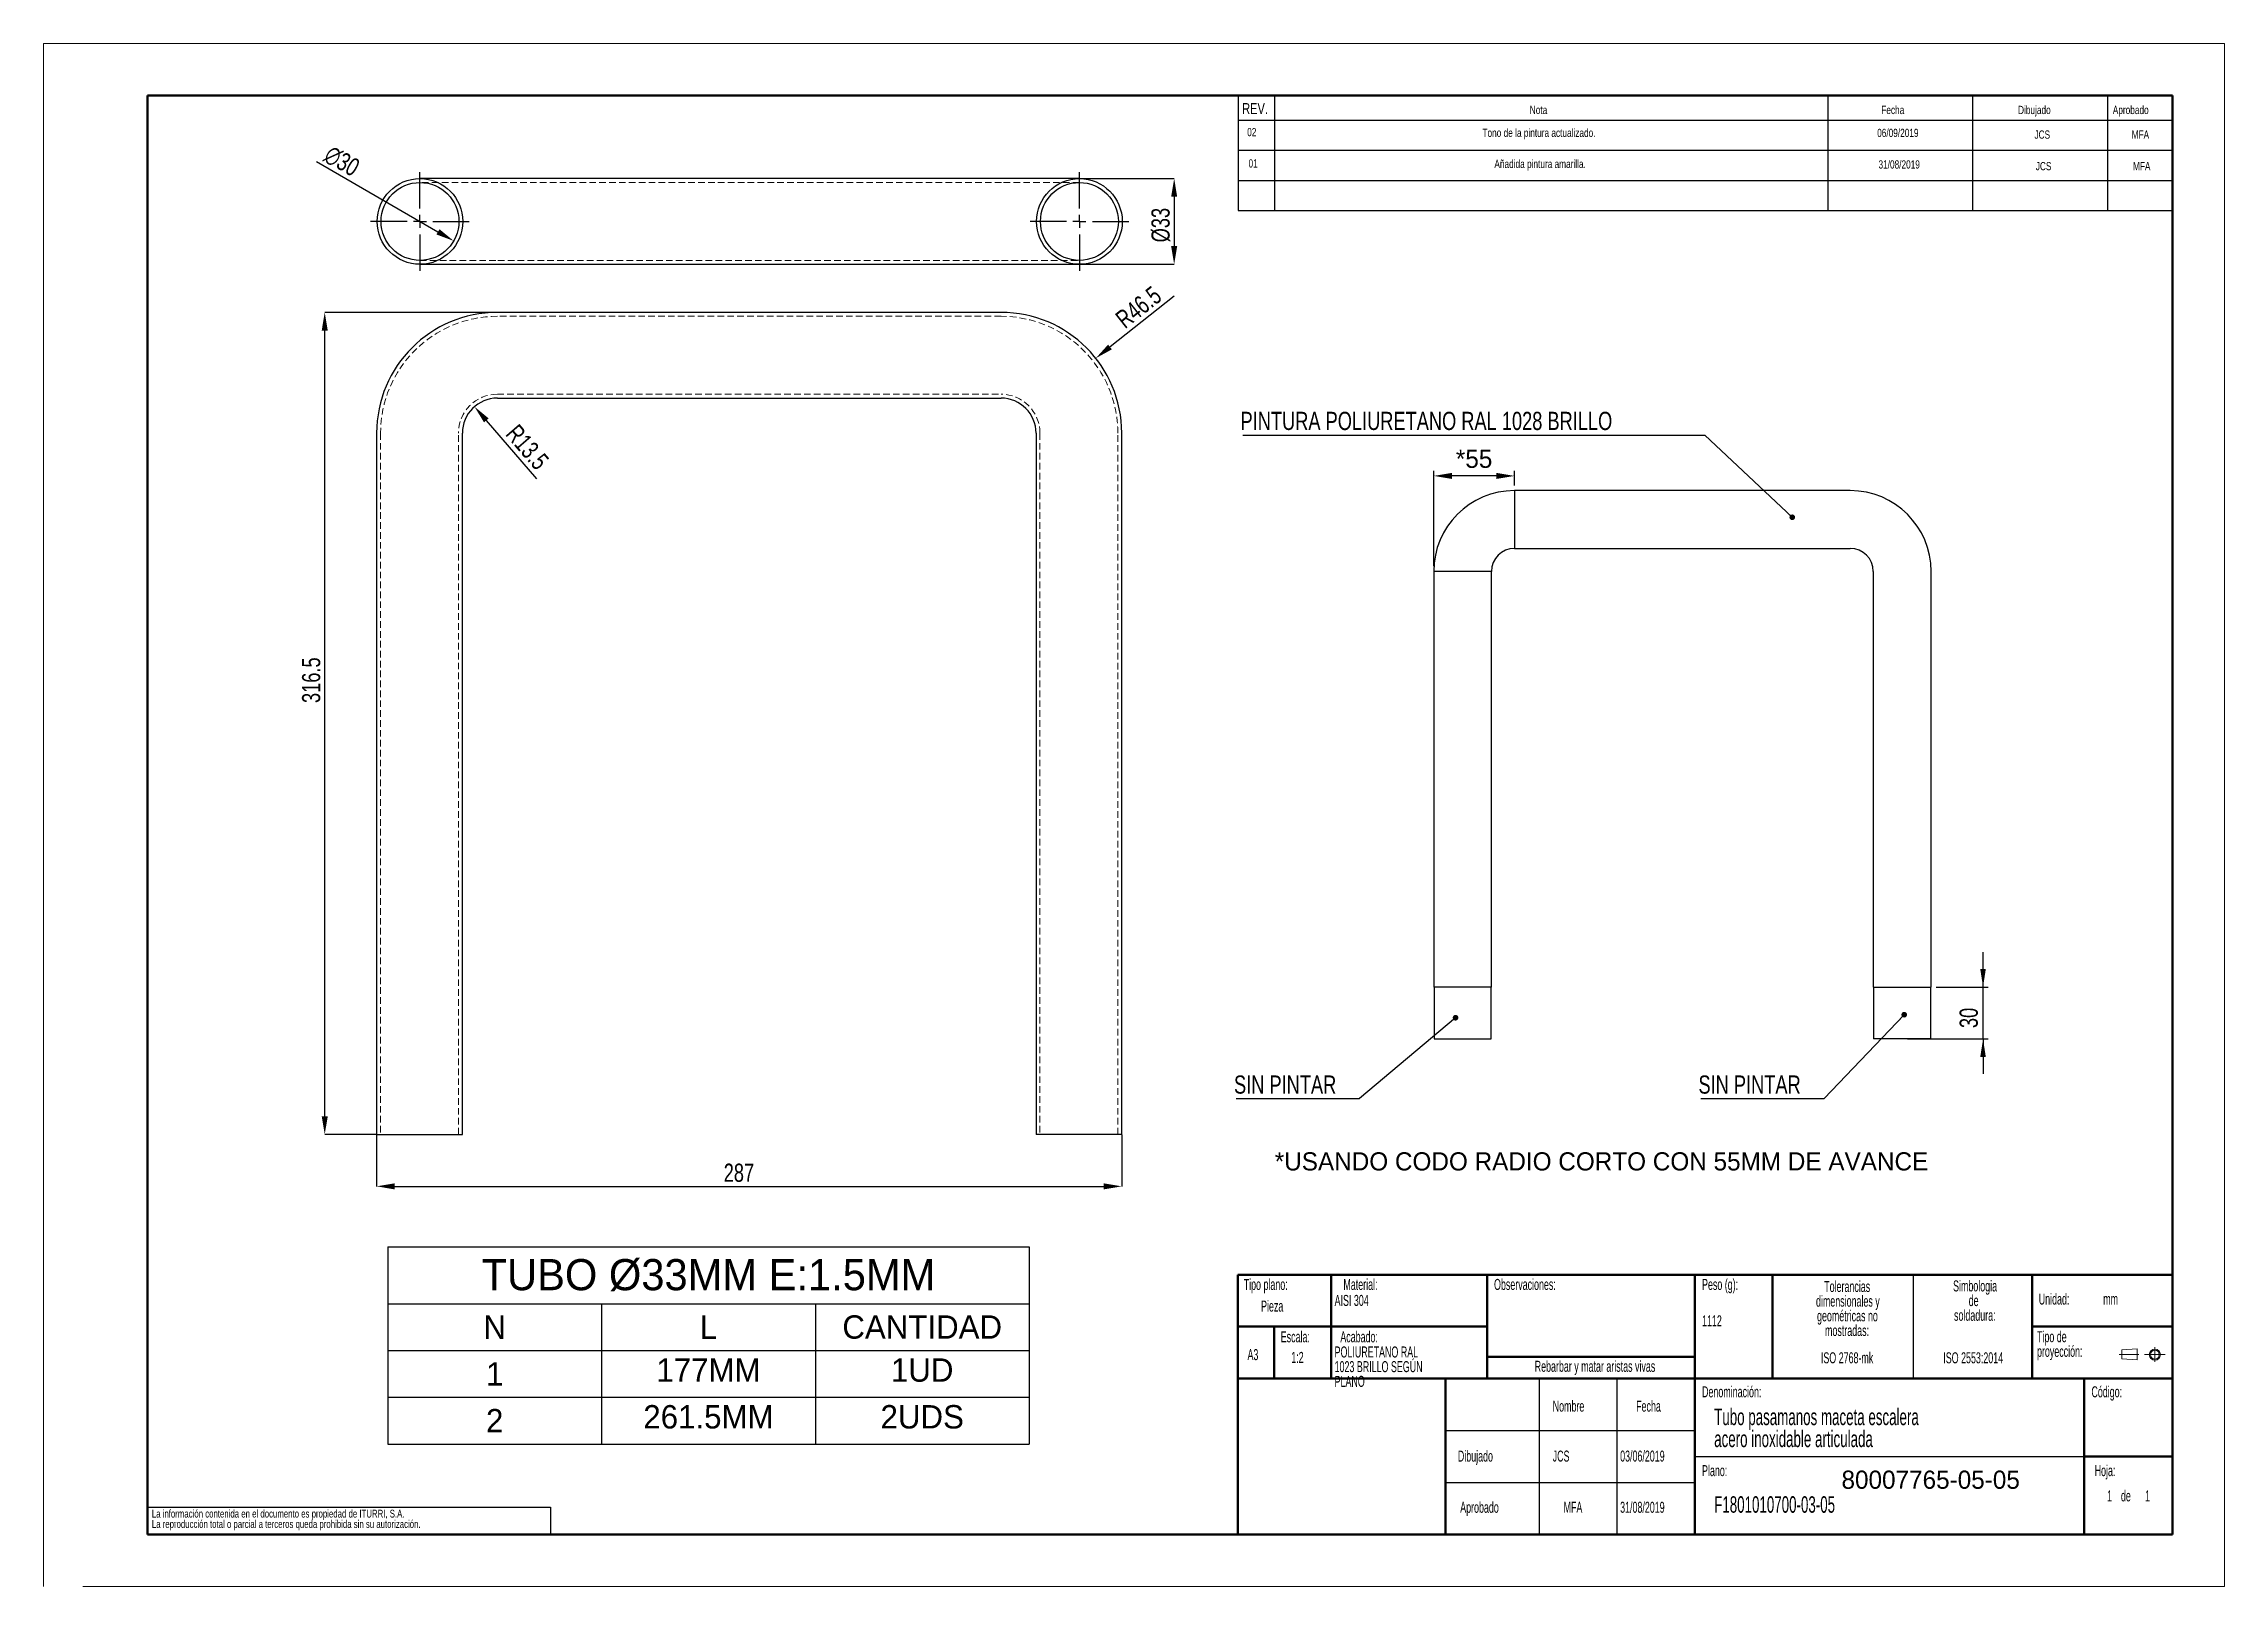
# Model space of a CAD drawing. Header units: millimetres. Extents: x 0 to 420, y 0 to 297.
import ezdxf

# ---------------------------------------------------------------- set-up
doc = ezdxf.new("R2010")
doc.units = ezdxf.units.MM
doc.header["$PDSIZE"] = -1
doc.linetypes.add('CENTERX2', pattern=[20.32, 12.7, -2.54, 2.54, -2.54])
doc.linetypes.add('HIDDEN', pattern=[1.905, 1.27, -0.635])
doc.layers.add('FORMATO', color=7, linetype='Continuous')
doc.layers.add('SLD-0', color=179, linetype='Continuous')
doc.styles.add('SLDTEXTSTYLE0', font='TXT', dxfattribs={"width": 0.605})
doc.styles.add('SLDTEXTSTYLE1', font='TXT', dxfattribs={"width": 0.75})
doc.dimstyles.new('ISO-25', dxfattribs={"dimtxt": 2.5, "dimasz": 2.5, "dimexe": 1.25, "dimexo": 0.625, "dimtad": 1, "dimtxsty": 'Standard', "dimcen": 2.5, "dimadec": 0, "dimazin": 0, "dimtfac": 1, "dimtmove": 0, "dimatfit": 3, "dimfxl": 1, "dimarcsym": 0})
doc.dimstyles.new('SLDDIMSTYLE0', dxfattribs={"dimtxt": 3.5, "dimasz": 3.5, "dimexe": 0, "dimexo": 0.0625, "dimgap": 0.875, "dimtad": 1, "dimdec": 1, "dimlfac": 2, "dimrnd": 1e-09, "dimzin": 12, "dimdsep": 46, "dimtxsty": 'SLDTEXTSTYLE1', "dimsah": 1, "dimcen": 0.09, "dimadec": 0, "dimazin": 3, "dimtfac": 1, "dimtdec": 1, "dimtofl": 0, "dimtmove": 0, "dimatfit": 3, "dimfxl": 1, "dimfrac": 2, "dimtolj": 1, "dimtzin": 12, "dimarcsym": 0})
doc.dimstyles.new('SLDDIMSTYLE1', dxfattribs={"dimtxt": 3.5, "dimasz": 3.5, "dimexe": 0, "dimexo": 0.0625, "dimgap": 0.875, "dimtad": 1, "dimdec": 1, "dimlfac": 2, "dimrnd": 1e-09, "dimzin": 12, "dimdsep": 46, "dimtxsty": 'SLDTEXTSTYLE1', "dimsah": 1, "dimcen": 0, "dimadec": 0, "dimazin": 3, "dimtfac": 1, "dimtdec": 1, "dimtofl": 0, "dimtmove": 1, "dimatfit": 3, "dimfxl": 1, "dimfrac": 2, "dimtolj": 1, "dimtzin": 12, "dimarcsym": 0})
doc.dimstyles.new('SLDDIMSTYLE2', dxfattribs={"dimtxt": 3.5, "dimasz": 3.5, "dimexe": 0, "dimexo": 0.0625, "dimgap": 0.875, "dimtad": 1, "dimdec": 1, "dimlfac": 2, "dimrnd": 1e-09, "dimzin": 12, "dimdsep": 46, "dimtxsty": 'SLDTEXTSTYLE1', "dimsah": 1, "dimcen": 0, "dimadec": 0, "dimazin": 3, "dimtfac": 1, "dimtdec": 1, "dimtofl": 0, "dimtmove": 0, "dimatfit": 3, "dimfxl": 1, "dimfrac": 2, "dimtolj": 1, "dimtzin": 12, "dimarcsym": 0})
doc.dimstyles.new('SLDDIMSTYLE3', dxfattribs={"dimtxt": 3.5, "dimasz": 3.5, "dimexe": 0, "dimexo": 0.0625, "dimgap": 0.875, "dimtad": 1, "dimdec": 1, "dimlfac": 2, "dimrnd": 1e-09, "dimzin": 12, "dimdsep": 46, "dimtxsty": 'SLDTEXTSTYLE1', "dimsah": 1, "dimcen": 0, "dimadec": 0, "dimazin": 3, "dimtfac": 1, "dimtdec": 1, "dimtmove": 0, "dimatfit": 3, "dimfxl": 1, "dimfrac": 2, "dimtolj": 1, "dimtzin": 12, "dimarcsym": 0})
doc.dimstyles.new('SLDDIMSTYLE4', dxfattribs={"dimtxt": 3.5, "dimasz": 3.5, "dimexe": 0, "dimexo": 0.0625, "dimgap": 0.875, "dimtad": 1, "dimdec": 1, "dimlfac": 3, "dimrnd": 1e-09, "dimzin": 12, "dimdsep": 46, "dimtxsty": 'SLDTEXTSTYLE1', "dimsah": 1, "dimcen": 0.09, "dimadec": 0, "dimazin": 3, "dimtfac": 1, "dimtdec": 1, "dimtmove": 0, "dimatfit": 0, "dimfxl": 1, "dimfrac": 2, "dimtolj": 1, "dimtzin": 12, "dimarcsym": 0})
doc.dimstyles.new('SLDDIMSTYLE5', dxfattribs={"dimtxt": 0.18, "dimasz": 1.076923, "dimexe": 0, "dimexo": 0.0625, "dimgap": 0, "dimtad": 0, "dimtih": 1, "dimtoh": 1, "dimdec": 0, "dimrnd": 1e-09, "dimzin": 0, "dimdsep": 46, "dimtxsty": 'Standard', "dimblk1": 'DOT', "dimblk2": 'DOT', "dimsah": 1, "dimcen": 0.09, "dimadec": 0, "dimazin": 0, "dimtfac": 1.076923, "dimtdec": 0, "dimtofl": 0, "dimtmove": 0, "dimatfit": 3, "dimldrblk": 'DOT', "dimfxl": 1, "dimfrac": 2, "dimtolj": 1, "dimtzin": 0, "dimarcsym": 0})

# ---------------------------------------------------------------- blocks, each defined once
blk = doc.blocks.new('Bloque3')
at = {"color": 7, "linetype": 'CENTERX2', "lineweight": 18}
for p, q in [((397.92, 130.06), (394.8, 130.06)), ((398.88, 130.02), (402.16, 130.02)), ((400.52, 128.85), (400.52, 131.19))]:
    blk.add_line(p, q, dxfattribs=at)
at = {"color": 7, "linetype": 'Continuous', "lineweight": 18}
for p, q in [((397.68, 130.95), (395.23, 130.77)), ((395.23, 130.77), (395.23, 129.34)), ((397.68, 130.95), (397.68, 129.16)), ((397.68, 129.16), (395.23, 129.34))]:
    blk.add_line(p, q, dxfattribs=at)
for radius in [0.892, 0.713]:
    blk.add_circle((400.52, 130.02), radius, dxfattribs=at)
blk = doc.blocks.new('SW_NOTE_0')
at = {"layer": 'SLD-0', "color": 0, "attachment_point": 2, "style": 'SLDTEXTSTYLE0'}
for s, insert, char_height in [('dimensionales y', (7.54, -0.09), 2.1167), ('Tolerancias', (7.41, 2.73), 2.1167), ('geométricas no', (7.46, -2.92), 2.1167), ('mostradas:', (7.38, -5.74), 2.117)]:
    blk.add_mtext(s, dxfattribs=dict(at, insert=insert, char_height=char_height))
blk = doc.blocks.new('SW_NOTE_1')
at = {"layer": 'SLD-0', "color": 0, "attachment_point": 1, "style": 'SLDTEXTSTYLE0'}
for s, insert, char_height in [('Tipo de', (0, 2.73), 2.117), ('proyección:', (0, -0.09), 2.1167)]:
    blk.add_mtext(s, dxfattribs=dict(at, insert=insert, char_height=char_height))
blk = doc.blocks.new('SW_NOTE_2')
at = {"layer": 'SLD-0', "color": 0, "char_height": 2.117, "attachment_point": 2, "style": 'SLDTEXTSTYLE0'}
for s, insert in [('Simbologia', (7.11, 2.73)), ('de', (6.84, -0.09)), ('soldadura:', (7.06, -2.92))]:
    blk.add_mtext(s, dxfattribs=dict(at, insert=insert))
blk = doc.blocks.new('SW_NOTE_3')
at = {"layer": 'SLD-0', "color": 0, "char_height": 1.5, "attachment_point": 1, "style": 'SLDTEXTSTYLE1'}
for s, insert in [('La información contenida en el documento es propiedad de ITURRI, S.A.', (0, 1.93)), ('La reproducción total o parcial a terceros queda prohibida sin su autorización.', (0, -0.07))]:
    blk.add_mtext(s, dxfattribs=dict(at, insert=insert))
blk = doc.blocks.new('SW_NOTE_4')
at = {"layer": 'SLD-0', "color": 0, "attachment_point": 1, "style": 'SLDTEXTSTYLE0'}
for s, insert, char_height in [('1023 BRILLO SEGÚN', (0, -0.09), 2.1167), ('POLIURETANO RAL', (0, 2.73), 2.1167), ('PLANO', (0, -2.92), 2.117)]:
    blk.add_mtext(s, dxfattribs=dict(at, insert=insert, char_height=char_height))
blk = doc.blocks.new('SW_NOTE_5')
at = {"layer": 'SLD-0', "color": 0, "char_height": 3.175, "attachment_point": 1, "style": 'SLDTEXTSTYLE0'}
for s, insert in [('Tubo pasamanos maceta escalera', (0, 4.09)), ('acero inoxidable articulada', (0, -0.14))]:
    blk.add_mtext(s, dxfattribs=dict(at, insert=insert))
blk = doc.blocks.new('SW_NOTE_6')
at = {"layer": 'SLD-0', "color": 0, "attachment_point": 2, "style": 'SLDTEXTSTYLE0'}
for s, insert, char_height in [('dimensionales y', (7.54, -0.09), 2.1167), ('Tolerancias', (7.41, 2.73), 2.1167), ('geométricas no', (7.46, -2.92), 2.1167), ('mostradas:', (7.38, -5.74), 2.117)]:
    blk.add_mtext(s, dxfattribs=dict(at, insert=insert, char_height=char_height))
blk = doc.blocks.new('SW_NOTE_7')
at = {"layer": 'SLD-0', "color": 0, "attachment_point": 1, "style": 'SLDTEXTSTYLE0'}
for s, insert, char_height in [('Tipo de', (0, 2.73), 2.117), ('proyección:', (0, -0.09), 2.1167)]:
    blk.add_mtext(s, dxfattribs=dict(at, insert=insert, char_height=char_height))
blk = doc.blocks.new('SW_NOTE_8')
at = {"layer": 'SLD-0', "color": 0, "char_height": 2.117, "attachment_point": 2, "style": 'SLDTEXTSTYLE0'}
for s, insert in [('Simbologia', (7.11, 2.73)), ('de', (6.84, -0.09)), ('soldadura:', (7.06, -2.92))]:
    blk.add_mtext(s, dxfattribs=dict(at, insert=insert))
blk = doc.blocks.new('SW_NOTE_9')
at = {"layer": 'SLD-0', "color": 0, "char_height": 1.5, "attachment_point": 1, "style": 'SLDTEXTSTYLE1'}
for s, insert in [('La información contenida en el documento es propiedad de ITURRI, S.A.', (0, 1.93)), ('La reproducción total o parcial a terceros queda prohibida sin su autorización.', (0, -0.07))]:
    blk.add_mtext(s, dxfattribs=dict(at, insert=insert))
blk = doc.blocks.new('SW_NOTE_10')
at = {"layer": 'SLD-0', "color": 0, "attachment_point": 1, "style": 'SLDTEXTSTYLE0'}
for s, insert, char_height in [('1023 BRILLO SEGÚN', (0, -0.09), 2.1167), ('POLIURETANO RAL', (0, 2.73), 2.1167), ('PLANO', (0, -2.92), 2.117)]:
    blk.add_mtext(s, dxfattribs=dict(at, insert=insert, char_height=char_height))
blk = doc.blocks.new('SW_NOTE_11')
at = {"layer": 'SLD-0', "color": 0, "char_height": 3.175, "attachment_point": 1, "style": 'SLDTEXTSTYLE0'}
for s, insert in [('Tubo pasamanos maceta escalera', (0, 4.09)), ('acero inoxidable articulada', (0, -0.14))]:
    blk.add_mtext(s, dxfattribs=dict(at, insert=insert))
blk = doc.blocks.new('_D')
at = {"layer": 'Defpoints', "color": 0, "transparency": 16777216}
for p in [(64.14, 87.01), (207.64, 87.01), (207.64, 77.01)]:
    blk.add_point(p, dxfattribs=at)
at = {"layer": 'FORMATO', "color": 0, "lineweight": -2, "transparency": 16777216}
for p, q in [((64.14, 86.95), (64.14, 77.01)), ((207.64, 86.94), (207.64, 77.01)), ((67.64, 77.01), (204.14, 77.01))]:
    blk.add_line(p, q, dxfattribs=at)
at = {"layer": 'FORMATO', "color": 0, "transparency": 16777216}
for points in [[(67.64, 77.59), (67.64, 76.42), (64.14, 77.01)], [(204.14, 77.59), (204.14, 76.42), (207.64, 77.01)]]:
    blk.add_solid(points, dxfattribs=at)
at = {"layer": 'FORMATO', "color": 0, "transparency": 16777216, "insert": (133.91, 81.38), "char_height": 3.5, "attachment_point": 2, "style": 'SLDTEXTSTYLE1'}
blk.add_mtext('\\A1;287', dxfattribs=at)
blk = doc.blocks.new('_D_1')
at = {"layer": 'Defpoints', "color": 0, "transparency": 16777216}
for p in [(54.14, 245.26), (87.39, 245.26), (64.14, 87.01)]:
    blk.add_point(p, dxfattribs=at)
at = {"layer": 'FORMATO', "color": 0, "lineweight": -2, "transparency": 16777216}
for p, q in [((87.33, 245.26), (54.14, 245.26)), ((54.14, 90.51), (54.14, 241.76)), ((64.08, 87.01), (54.14, 87.01))]:
    blk.add_line(p, q, dxfattribs=at)
at = {"layer": 'FORMATO', "color": 0, "transparency": 16777216}
for points in [[(53.56, 241.76), (54.73, 241.76), (54.14, 245.26)], [(53.56, 90.51), (54.73, 90.51), (54.14, 87.01)]]:
    blk.add_solid(points, dxfattribs=at)
at = {"layer": 'FORMATO', "color": 0, "transparency": 16777216, "insert": (49.77, 174.45), "char_height": 3.5, "attachment_point": 2, "rotation": 90, "style": 'SLDTEXTSTYLE1'}
blk.add_mtext('\\A1;316.5', dxfattribs=at)
blk = doc.blocks.new('_D_2')
at = {"layer": 'Defpoints', "color": 0, "transparency": 16777216}
for p in [(82.98, 227.11), (87.39, 222.01)]:
    blk.add_point(p, dxfattribs=at)
at = {"layer": 'FORMATO', "color": 0, "lineweight": -2, "transparency": 16777216}
blk.add_line((95, 213.22), (85.27, 224.47), dxfattribs=at)
at = {"layer": 'FORMATO', "color": 0, "transparency": 16777216}
blk.add_solid([(85.71, 224.85), (84.82, 224.08), (82.98, 227.11)], dxfattribs=at)
at = {"layer": 'FORMATO', "color": 0, "transparency": 16777216, "insert": (91.44, 224.02), "char_height": 3.5, "attachment_point": 1, "rotation": 310.8568, "style": 'SLDTEXTSTYLE1'}
blk.add_mtext('\\A1;R13.5', dxfattribs=at)
blk = doc.blocks.new('_D_3')
at = {"layer": 'Defpoints', "color": 0, "transparency": 16777216}
for p in [(202.63, 236.43), (184.39, 222.01)]:
    blk.add_point(p, dxfattribs=at)
at = {"layer": 'FORMATO', "color": 0, "lineweight": -2, "transparency": 16777216}
blk.add_line((217.73, 248.36), (205.38, 238.6), dxfattribs=at)
at = {"layer": 'FORMATO', "color": 0, "transparency": 16777216}
blk.add_solid([(205.01, 239.05), (205.74, 238.14), (202.63, 236.43)], dxfattribs=at)
at = {"layer": 'FORMATO', "color": 0, "transparency": 16777216, "insert": (206.1, 244.74), "char_height": 3.5, "attachment_point": 1, "rotation": 38.3278, "style": 'SLDTEXTSTYLE1'}
blk.add_mtext('\\A1;R46.5', dxfattribs=at)
blk = doc.blocks.new('_D_4')
at = {"layer": 'Defpoints', "color": 0, "transparency": 16777216}
for p in [(65.99, 266.52), (78.98, 259.02)]:
    blk.add_point(p, dxfattribs=at)
at = {"layer": 'FORMATO', "color": 0, "lineweight": -2, "transparency": 16777216}
blk.add_line((52.55, 274.28), (75.95, 260.77), dxfattribs=at)
at = {"layer": 'FORMATO', "color": 0, "transparency": 16777216}
blk.add_solid([(76.24, 261.27), (75.66, 260.26), (78.98, 259.02)], dxfattribs=at)
at = {"layer": 'FORMATO', "color": 0, "transparency": 16777216, "insert": (55.49, 277.63), "char_height": 3.5, "attachment_point": 1, "rotation": 330, "style": 'SLDTEXTSTYLE1'}
blk.add_mtext('\\A1;∅30', dxfattribs=at)
blk = doc.blocks.new('_D_5')
at = {"layer": 'Defpoints', "color": 0, "transparency": 16777216}
for p in [(199.49, 271.02), (199.49, 254.52), (217.74, 254.52)]:
    blk.add_point(p, dxfattribs=at)
at = {"layer": 'FORMATO', "color": 0, "lineweight": -2, "transparency": 16777216}
for p, q in [((199.55, 271.02), (217.74, 271.02)), ((217.74, 267.52), (217.74, 258.02)), ((199.55, 254.52), (217.74, 254.52))]:
    blk.add_line(p, q, dxfattribs=at)
at = {"layer": 'FORMATO', "color": 0, "transparency": 16777216}
for points in [[(217.15, 267.52), (218.32, 267.52), (217.74, 271.02)], [(217.15, 258.02), (218.32, 258.02), (217.74, 254.52)]]:
    blk.add_solid(points, dxfattribs=at)
at = {"layer": 'FORMATO', "color": 0, "transparency": 16777216, "insert": (213.36, 262.06), "char_height": 3.5, "attachment_point": 2, "rotation": 90, "style": 'SLDTEXTSTYLE1'}
blk.add_mtext('\\A1;%%c33', dxfattribs=at)
blk = doc.blocks.new('SW_CENTERMARKSYMBOL_0')
at = {"layer": 'FORMATO', "color": 0}
for p, q in [((0, 2.5), (0, 9.5)), ((-2.5, 0), (-9.5, 0)), ((0, 0), (-1.25, 0)), ((0, 0), (0, 1.25)), ((0, 0), (0, -1.25)), ((0, 0), (1.25, 0)), ((2.5, 0), (9.5, 0)), ((0, -2.5), (0, -9.5))]:
    blk.add_line(p, q, dxfattribs=at)
blk = doc.blocks.new('SW_CENTERMARKSYMBOL_1')
at = {"layer": 'FORMATO', "color": 0}
for p, q in [((0, 2.5), (0, 9.5)), ((-2.5, 0), (-9.5, 0)), ((0, 0), (-1.25, 0)), ((0, 0), (0, 1.25)), ((0, 0), (0, -1.25)), ((0, 0), (1.25, 0)), ((2.5, 0), (9.5, 0)), ((0, -2.5), (0, -9.5))]:
    blk.add_line(p, q, dxfattribs=at)
blk = doc.blocks.new('_D_6')
at = {"layer": 'FORMATO', "color": 52, "transparency": 16777216}
for p, q in [((373.52, 115.38), (373.52, 122.11)), ((364.52, 115.38), (374.52, 115.38)), ((373.52, 105.38), (373.52, 115.38)), ((358.95, 105.38), (374.52, 105.38)), ((373.52, 105.38), (373.52, 98.65))]:
    blk.add_line(p, q, dxfattribs=at)
for points in [[(373.52, 115.38), (374.06, 118.88), (372.98, 118.88)], [(373.52, 105.38), (372.98, 101.88), (374.06, 101.88)]]:
    blk.add_solid(points, dxfattribs=at)
at = {"layer": 'FORMATO', "color": 52, "transparency": 16777216, "insert": (369.01, 107.48), "char_height": 3.5, "attachment_point": 1, "rotation": 90, "style": 'SLDTEXTSTYLE1'}
blk.add_mtext('30', dxfattribs=at)
blk = doc.blocks.new('SW_NOTE_12')
at = {"layer": 'FORMATO', "color": 0}
blk.add_line((-88.93, 0), (0, 0), dxfattribs=at)
at = {"layer": 'FORMATO', "color": 0, "insert": (-89.4, 4.52), "char_height": 3.5, "attachment_point": 1, "style": 'SLDTEXTSTYLE1'}
blk.add_mtext('PINTURA POLIURETANO RAL 1028 BRILLO', dxfattribs=at)
blk = doc.blocks.new('_DOT')
at = {"color": 0, "linetype": 'ByBlock', "lineweight": -2}
blk.add_line((-0.5, 0), (-1, 0), dxfattribs=at)
at = {"color": 0, "linetype": 'ByBlock', "const_width": 0.5}
blk.add_lwpolyline([(-0.25, 0, 1), (0.25, 0, 1)], format="xyb", close=True, dxfattribs=at)
blk = doc.blocks.new('SW_NOTE_13')
at = {"layer": 'FORMATO', "color": 0}
blk.add_line((-23.75, 0), (0, 0), dxfattribs=at)
at = {"layer": 'FORMATO', "color": 0, "insert": (-24.17, 4.43), "char_height": 3.5, "attachment_point": 1, "style": 'SLDTEXTSTYLE1'}
blk.add_mtext('SIN PINTAR', dxfattribs=at)
blk = doc.blocks.new('SW_NOTE_14')
at = {"layer": 'FORMATO', "color": 0}
blk.add_line((-23.75, 0), (0, 0), dxfattribs=at)
at = {"layer": 'FORMATO', "color": 0, "insert": (-24.19, 4.43), "char_height": 3.5, "attachment_point": 1, "style": 'SLDTEXTSTYLE1'}
blk.add_mtext('SIN PINTAR', dxfattribs=at)
blk = doc.blocks.new('*T27')
at = {"color": 0, "linetype": 'ByBlock', "lineweight": -2, "transparency": 16777216}
for p, q in [((0, 0), (123.51, 0)), ((0, 0), (0, -38)), ((123.51, 0), (123.51, -38)), ((0, -11), (123.51, -11)), ((41.17, -11), (41.17, -38)), ((82.34, -11), (82.34, -38)), ((0, -20), (123.51, -20)), ((0, -29), (123.51, -29)), ((0, -38), (123.51, -38))]:
    blk.add_line(p, q, dxfattribs=at)
at = {"color": 0, "transparency": 16777216}
for s, insert, char_height, width, attachment_point in [('TUBO Ø33MM E:1.5MM', (61.75, -5.5), 6, 120.5079, 5), ('N', (20.58, -15.5), 4.5, 38.1693, 5), ('L', (61.75, -15.5), 4.5, 38.1693, 5), ('CANTIDAD', (102.92, -15.5), 4.5, 38.1693, 5), ('1', (20.58, -24.5), 4.5, 38.1693, 5), ('177MM', (61.75, -21.5), 4.5, 38.1693, 2), ('1UD', (102.92, -21.5), 4.5, 38.1693, 2), ('2', (20.58, -33.5), 4.5, 38.1693, 5), ('261.5MM', (61.75, -30.5), 4.5, 38.1693, 2), ('2UDS', (102.92, -30.5), 4.5, 38.1693, 2)]:
    blk.add_mtext(s, dxfattribs=dict(at, insert=insert, char_height=char_height, width=width, attachment_point=attachment_point))
blk = doc.blocks.new('*D29')
at = {"color": 0, "lineweight": -2, "transparency": 16777216}
for p, q in [((267.72, 196.38), (267.72, 214.78)), ((283.29, 211.95), (283.29, 214.78)), ((279.79, 213.78), (271.22, 213.78))]:
    blk.add_line(p, q, dxfattribs=at)
at = {"color": 0, "transparency": 16777216}
for points in [[(271.22, 214.36), (271.22, 213.2), (267.72, 213.78)], [(279.79, 214.36), (279.79, 213.2), (283.29, 213.78)]]:
    blk.add_solid(points, dxfattribs=at)
at = {"layer": 'Defpoints', "color": 0, "transparency": 16777216}
for p in [(267.72, 213.78), (283.29, 210.95), (267.72, 195.38)]:
    blk.add_point(p, dxfattribs=at)
at = {"color": 0, "transparency": 16777216, "insert": (275.5, 217.05), "char_height": 3.5, "attachment_point": 5}
blk.add_mtext('*55', dxfattribs=at)

msp = doc.modelspace()

# ---------------------------------------------------------------- linework, layer by layer
at = {"color": 7, "linetype": 'Continuous', "lineweight": 18}
for p, q in [((0, 297), (420, 297)), ((0, 297), (0, -0.001)), ((420, 297), (420, 0)), ((7.531, 0), (420, 0))]:
    msp.add_line(p, q, dxfattribs=at)
at = {"color": 7, "linetype": 'Continuous', "lineweight": 50}
for p, q in [((410, 287), (20, 287)), ((20, 10), (20, 287)), ((410, 10), (410, 287)), ((230, 60), (410, 60)), ((230, 60), (230, 10)), ((20, 10), (410, 10))]:
    msp.add_line(p, q, dxfattribs=at)
at = {"color": 7, "linetype": 'Continuous', "lineweight": 25}
for p, q in [((87.487, 271.017), (72.487, 271.017)), ((184.487, 271.017), (87.487, 271.017)), ((199.487, 271.017), (184.487, 271.017)), ((72.487, 254.517), (87.487, 254.517)), ((87.487, 254.517), (184.487, 254.517)), ((184.487, 254.517), (199.487, 254.517)), ((184.392, 245.258), (87.392, 245.258)), ((87.392, 228.758), (184.392, 228.758)), ((64.142, 222.008), (64.142, 87.008)), ((80.642, 87.008), (80.642, 222.008)), ((191.142, 222.008), (191.142, 87.007)), ((207.642, 87.007), (207.642, 222.008)), ((347.953, 210.951), (283.286, 210.951)), ((283.286, 199.818), (347.953, 199.818)), ((267.72, 195.384), (267.72, 115.384)), ((278.853, 115.384), (278.853, 195.384)), ((352.386, 195.384), (352.386, 115.384)), ((363.52, 115.384), (363.52, 195.384)), ((278.853, 115.384), (267.72, 115.384)), ((267.786, 115.384), (267.786, 105.384)), ((278.786, 105.384), (278.786, 115.384)), ((352.386, 115.384), (363.52, 115.384)), ((352.453, 115.384), (352.453, 105.384)), ((363.453, 105.384), (363.453, 115.384)), ((267.786, 105.384), (273.286, 105.384)), ((273.286, 105.384), (278.786, 105.384)), ((357.953, 105.384), (352.453, 105.384)), ((363.453, 105.384), (357.953, 105.384)), ((64.142, 87.008), (72.392, 87.008)), ((72.392, 87.008), (80.642, 87.008)), ((199.392, 87.007), (191.142, 87.007)), ((207.642, 87.007), (199.392, 87.007))]:
    msp.add_line(p, q, dxfattribs=at)
at = {"color": 7, "linetype": 'HIDDEN', "lineweight": 18}
for p, q in [((87.487, 270.267), (72.487, 270.267)), ((184.487, 270.267), (87.487, 270.267)), ((199.487, 270.267), (184.487, 270.267)), ((72.487, 255.267), (87.487, 255.267)), ((87.487, 255.267), (184.487, 255.267)), ((184.487, 255.267), (199.487, 255.267)), ((184.392, 244.508), (87.392, 244.508)), ((87.392, 229.508), (184.392, 229.508)), ((64.892, 222.008), (64.892, 87.008)), ((79.892, 87.008), (79.892, 222.008)), ((191.892, 222.008), (191.892, 87.007)), ((206.892, 87.007), (206.892, 222.008))]:
    msp.add_line(p, q, dxfattribs=at)
for p, q in [((283.286, 210.951), (283.286, 199.818)), ((278.853, 195.384), (267.72, 195.384))]:
    msp.add_line(p, q)
at = {"color": 7, "linetype": 'Continuous', "lineweight": 25}
for centre, radius in [((72.487, 262.767), 8.25), ((72.487, 262.767), 7.5), ((199.487, 262.767), 8.25), ((199.487, 262.767), 7.5)]:
    msp.add_circle(centre, radius, dxfattribs=at)
for centre, radius, start, end in [((87.392, 222.008), 23.25, 90, 180), ((184.392, 222.008), 23.25, 0, 90), ((87.392, 222.008), 6.75, 90, 180), ((184.392, 222.008), 6.75, 0, 90), ((283.286, 195.384), 15.567, 90, 180), ((347.953, 195.384), 15.567, 0, 90), ((283.286, 195.384), 4.433, 90, 180), ((347.953, 195.384), 4.433, 0, 90)]:
    msp.add_arc(centre, radius, start, end, dxfattribs=at)
at = {"color": 7, "linetype": 'HIDDEN', "lineweight": 18}
for centre, radius, start, end in [((87.392, 222.008), 22.5, 90, 180), ((184.392, 222.008), 22.5, 0, 90), ((87.392, 222.008), 7.5, 90, 180), ((184.392, 222.008), 7.5, 0, 90)]:
    msp.add_arc(centre, radius, start, end, dxfattribs=at)
at = {"layer": 'FORMATO'}
for p, q in [((230.091, 287), (410, 287)), ((230.091, 287), (230.091, 264.866)), ((237.034, 287), (237.034, 264.866)), ((343.657, 287), (343.657, 264.866)), ((371.462, 287), (371.462, 264.866)), ((397.513, 287), (397.513, 264.866)), ((410, 287), (410, 264.866)), ((230.091, 282.266), (410, 282.266)), ((230.091, 276.466), (410, 276.466)), ((230.091, 270.666), (410, 270.666)), ((230.091, 264.866), (410, 264.866))]:
    msp.add_line(p, q, dxfattribs=at)
at = {"layer": 'SLD-0', "lineweight": 50}
for p, q in [((248, 60), (248, 40)), ((278, 60), (278, 40)), ((318, 60), (318, 40)), ((333, 60), (333, 40)), ((383, 60), (383, 40)), ((230, 50), (248, 50)), ((237, 50), (237, 40)), ((248, 50), (278, 50)), ((383, 50), (410, 50)), ((278, 44.158), (318, 44.158)), ((230, 40), (410, 40)), ((270, 40), (270, 10)), ((318, 40), (318, 10)), ((393, 40), (393, 10)), ((393, 25), (410, 25))]:
    msp.add_line(p, q, dxfattribs=at)
at = {"layer": 'SLD-0'}
for p, q in [((360.082, 60), (360.082, 40)), ((288, 40), (288, 10)), ((303, 40), (303, 10)), ((270, 30), (318, 30)), ((318, 25), (393, 25)), ((270, 20), (318, 20)), ((20.002, 15.245), (97.629, 15.245)), ((97.629, 15.245), (97.629, 10))]:
    msp.add_line(p, q, dxfattribs=at)

# ---------------------------------------------------------------- block references
msp.add_blockref('*T27', (66.291, 65.396))
at = {"color": 7, "linetype": 'Continuous', "xscale": 1.2, "yscale": 1.2, "zscale": 1.2}
msp.add_blockref('Bloque3', (-74.011, -111.408), dxfattribs=at)
msp.add_blockref('Bloque3', (-74.011, -111.408), dxfattribs=at)
at = {"layer": 'FORMATO', "color": 52}
for name, p in [('SW_CENTERMARKSYMBOL_0', (72.487, 262.767)), ('SW_CENTERMARKSYMBOL_1', (199.487, 262.767)), ('SW_NOTE_12', (319.918, 221.597)), ('SW_NOTE_13', (253.429, 93.923)), ('SW_NOTE_14', (342.899, 93.923))]:
    msp.add_blockref(name, p, dxfattribs=at)
at = {"layer": 'SLD-0'}
for name, p in [('SW_NOTE_0', (339.945, 56.056)), ('SW_NOTE_6', (339.945, 56.056)), ('SW_NOTE_2', (364.873, 56.166)), ('SW_NOTE_8', (364.873, 56.166)), ('SW_NOTE_4', (248.635, 43.447)), ('SW_NOTE_10', (248.635, 43.447)), ('SW_NOTE_1', (383.914, 46.391)), ('SW_NOTE_7', (383.914, 46.391)), ('SW_NOTE_5', (321.739, 30.125)), ('SW_NOTE_11', (321.739, 30.125)), ('SW_NOTE_3', (20.838, 12.819)), ('SW_NOTE_9', (20.838, 12.819))]:
    msp.add_blockref(name, p, dxfattribs=at)

# ---------------------------------------------------------------- texts
at = {"char_height": 3.5, "attachment_point": 1}
for s, width, insert in [('*USANDO CODO RADIO CORTO CON 55MM DE AVANCE', 153.8984, (237.108, 83.567)), ('80007765-05-05', 33.10456, (346.257, 22.284))]:
    msp.add_mtext_dynamic_manual_height_columns(s, width=width, gutter_width=17.5, heights=[0], dxfattribs=dict(at, insert=insert))
at = {"layer": 'FORMATO', "style": 'SLDTEXTSTYLE1'}
for s, insert, char_height, attachment_point in [('REV.', (230.836, 285.552), 2.1167, 1), ('Nota', (286.224, 285.026), 1.5875, 1), ('Fecha', (353.926, 285.026), 1.5875, 1), ('Dibujado', (380.261, 285.026), 1.5875, 1), ('Aprobado', (398.51, 285.026), 1.5875, 1), ('02', (232.685, 280.763), 1.5875, 2), ('Tono de la pintura actualizado.', (287.998, 280.632), 1.5875, 2), ('06/09/2019', (357.114, 280.608), 1.5875, 2), ('JCS', (384.926, 280.282), 1.5875, 2), ('MFA', (403.824, 280.282), 1.5875, 2), ('01', (232.943, 274.731), 1.5875, 2), ('Añadida pintura amarilla.', (288.213, 274.641), 1.5875, 2), ('31/08/2019', (357.372, 274.536), 1.5875, 2), ('JCS', (385.184, 274.21), 1.5875, 2), ('MFA', (404.082, 274.21), 1.5875, 2)]:
    msp.add_mtext(s, dxfattribs=dict(at, insert=insert, char_height=char_height, attachment_point=attachment_point))
at = {"layer": 'SLD-0', "style": 'SLDTEXTSTYLE0'}
for s, insert, char_height, attachment_point in [('Tipo plano:', (231.129, 59.181), 2.11667, 1), ('Tipo plano:', (231.129, 59.181), 2.11667, 1), ('Material:', (250.33, 59.181), 2.1167, 1), ('Material:', (250.33, 59.181), 2.1167, 1), ('Observaciones:', (279.339, 59.181), 2.11667, 1), ('Observaciones:', (279.339, 59.181), 2.11667, 1), ('Peso (g):', (319.403, 59.181), 2.1167, 1), ('Peso (g):', (319.403, 59.181), 2.1167, 1), ('Pieza', (234.473, 55.019), 2.1167, 1), ('Pieza', (234.473, 55.019), 2.1167, 1), ('AISI 304', (248.635, 56.106), 2.1167, 1), ('AISI 304', (248.635, 56.106), 2.1167, 1), ('Unidad:', (384.246, 56.371), 2.1167, 1), ('Unidad:', (384.246, 56.371), 2.1167, 1), ('mm', (396.662, 56.371), 2.1167, 1), ('mm', (396.662, 56.371), 2.1167, 1), ('1112', (319.403, 52.181), 2.1167, 1), ('1112', (319.403, 52.181), 2.1167, 1), ('Escala:', (238.263, 49.101), 2.1167, 1), ('Escala:', (238.263, 49.101), 2.1167, 1), ('Acabado:', (249.738, 49.101), 2.1167, 1), ('Acabado:', (249.738, 49.101), 2.1167, 1), ('A3', (231.859, 45.674), 2.1167, 1), ('A3', (231.859, 45.674), 2.1167, 1), ('1:2', (240.29, 45.135), 2.1167, 1), ('1:2', (240.29, 45.135), 2.1167, 1), ('Rebarbar y matar aristas vivas', (298.785, 43.424), 2.11667, 2), ('Rebarbar y matar aristas vivas', (298.785, 43.424), 2.11667, 2), ('ISO 2768-mk', (347.337, 45.06), 2.11667, 2), ('ISO 2768-mk', (347.337, 45.06), 2.11667, 2), ('ISO 2553:2014', (371.625, 45.06), 2.11667, 2), ('ISO 2553:2014', (371.625, 45.06), 2.11667, 2), ('Denominación:', (319.403, 38.514), 2.11667, 1), ('Denominación:', (319.403, 38.514), 2.11667, 1), ('Código:', (394.398, 38.514), 2.1167, 1), ('Código:', (394.398, 38.514), 2.1167, 1), ('Nombre', (290.638, 35.755), 2.1167, 1), ('Nombre', (290.638, 35.755), 2.1167, 1), ('Fecha', (306.708, 35.755), 2.1167, 1), ('Fecha', (306.708, 35.755), 2.1167, 1), ('Dibujado', (272.373, 26.14), 2.1167, 1), ('Dibujado', (272.373, 26.14), 2.1167, 1), ('JCS', (290.638, 26.14), 2.1167, 1), ('03/06/2019', (303.629, 26.14), 2.1167, 1), ('Plano:', (319.403, 23.338), 2.1167, 1), ('Plano:', (319.403, 23.338), 2.1167, 1), ('Hoja:', (395.014, 23.338), 2.1167, 1), ('Hoja:', (395.014, 23.338), 2.1167, 1), ('F1801010700-03-05', (321.739, 17.347), 3.175, 1), ('F1801010700-03-05', (321.739, 17.347), 3.175, 1), ('1', (397.413, 18.475), 2.117, 1), ('1', (397.413, 18.475), 2.117, 1), ('1', (397.413, 18.475), 2.117, 1), ('1', (397.413, 18.475), 2.117, 1), ('de', (400.078, 18.475), 2.1167, 1), ('de', (400.078, 18.475), 2.1167, 1), ('de', (400.078, 18.475), 2.1167, 1), ('de', (400.078, 18.475), 2.1167, 1), ('1', (404.731, 18.475), 2.117, 1), ('1', (404.731, 18.475), 2.117, 1), ('1', (404.731, 18.475), 2.117, 1), ('1', (404.731, 18.475), 2.117, 1), ('Aprobado', (272.825, 16.282), 2.1167, 1), ('Aprobado', (272.825, 16.282), 2.1167, 1), ('MFA', (292.735, 16.282), 2.1167, 1), ('31/08/2019', (303.629, 16.282), 2.1167, 1)]:
    msp.add_mtext(s, dxfattribs=dict(at, insert=insert, char_height=char_height, attachment_point=attachment_point))

# ---------------------------------------------------------------- dimensions: what is measured, and where the dimension line sits
dim = msp.add_linear_dim(base=(267.72, 213.781), p1=(283.286, 210.951), p2=(267.72, 195.384), text='*55', dimstyle='ISO-25', override={"dimtxt": 3.5, "dimasz": 3.5, "dimexe": 1, "dimexo": 1, "dimgap": 1.524, "dimtih": 1, "dimtoh": 1, "dimdec": 1, "dimlfac": 2, "dimzin": 0, "dimadec": 2, "dimtdec": 1, "dimtzin": 0})
dim.commit()
dim.dimension.update_dxf_attribs({"geometry": '*D29', "text_midpoint": (275.503, 217.055)})
at = {"layer": 'FORMATO', "color": 52}
dim = msp.add_diameter_dim_2p(p1=(65.991, 266.517), p2=(78.982, 259.017), dimstyle='SLDDIMSTYLE3', dxfattribs=at)
dim.commit()
dim.dimension.update_dxf_attribs({"geometry": '_D_4', "text_midpoint": (56.146, 272.201), "dimtype": 163})
dim = msp.add_linear_dim(base=(217.737, 254.517), p1=(199.487, 271.017), p2=(199.487, 254.517), angle=90, text='%%c<>', dimstyle='SLDDIMSTYLE0', dxfattribs=at)
dim.commit()
dim.dimension.update_dxf_attribs({"geometry": '_D_5', "text_midpoint": (217.737, 262.062), "dimtype": 160})
dim = msp.add_radius_dim(center=(184.392, 222.008), mpoint=(202.631, 236.426), dimstyle='SLDDIMSTYLE2', dxfattribs=at)
dim.commit()
dim.dimension.update_dxf_attribs({"geometry": '_D_3', "text_midpoint": (211.299, 246.625)})
for base, p1, p2, dimstyle, picture, middle in [((54.142, 245.258), (64.142, 87.008), (87.392, 245.258), 'SLDDIMSTYLE0', '_D_1', (54.142, 174.447)), ((373.52, 115.384), (357.953, 105.384), (363.52, 115.384), 'SLDDIMSTYLE4', '_D_6', (373.52, 110.065))]:
    dim = msp.add_linear_dim(base=base, p1=p1, p2=p2, angle=90, dimstyle=dimstyle, dxfattribs=at)
    dim.commit()
    dim.dimension.update_dxf_attribs({"geometry": picture, "text_midpoint": middle, "dimtype": 160})
dim = msp.add_radius_dim(center=(87.392, 222.008), mpoint=(82.976, 227.113), dimstyle='SLDDIMSTYLE1', dxfattribs=at)
dim.commit()
dim.dimension.update_dxf_attribs({"geometry": '_D_2', "text_midpoint": (91.276, 217.517), "dimtype": 164})
dim = msp.add_linear_dim(base=(207.642, 77.007), p1=(64.142, 87.008), p2=(207.642, 87.007), dimstyle='SLDDIMSTYLE0', dxfattribs=at)
dim.commit()
dim.dimension.update_dxf_attribs({"geometry": '_D', "text_midpoint": (133.908, 77.007), "dimtype": 160})

# ---------------------------------------------------------------- leaders
for points in [[(336.779, 205.816), (319.918, 221.597)], [(271.924, 109.469), (253.429, 93.923)], [(358.332, 110.052), (342.899, 93.923)]]:
    msp.add_leader(points, dimstyle='SLDDIMSTYLE5', dxfattribs=at)

doc.saveas('drawing.dxf')
